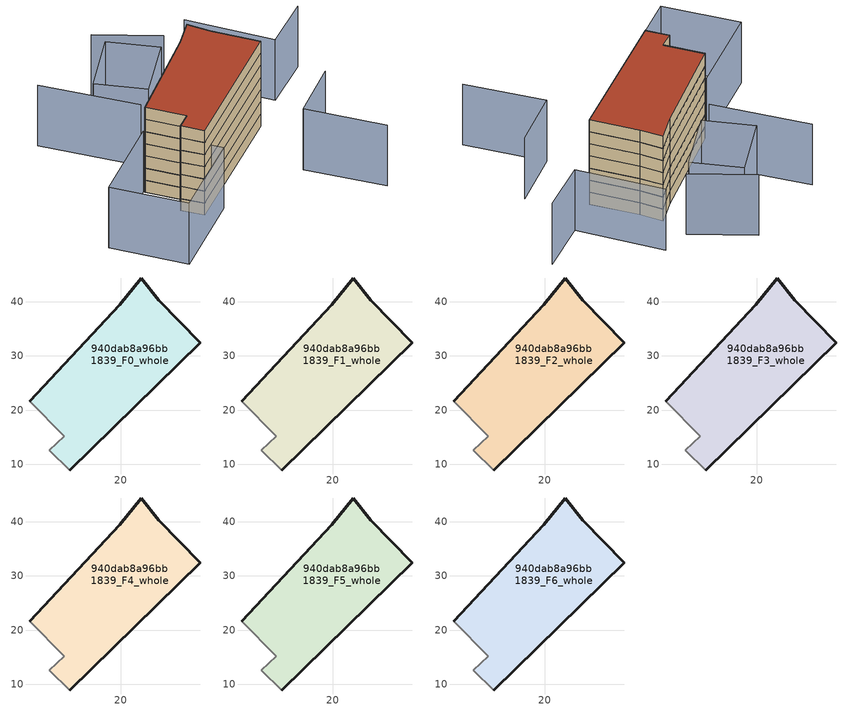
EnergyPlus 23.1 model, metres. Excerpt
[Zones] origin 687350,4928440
940dab8a96bb1839_F0_whole
 floor ground (EU_floor_Construction): 34.62,32.46 27.04,40.25 23.71,44.41 19.81,39.42 3.19,21.64 9.54,15.21 6.81,12.61 10.56,8.93 z0
 wall outside (EU_wall_Construction): 3.19,21.64 19.81,39.42 23.71,44.41 27.04,40.25 34.62,32.46 10.56,8.93 z0:3
 wall adiabatic (EU_wall_Construction): 10.56,8.93 6.81,12.61 9.54,15.21 3.19,21.64 z0:3
940dab8a96bb1839_F1_whole
 floor to 940dab8a96bb1839_F0_whole (EU_floor_Construction): 34.62,32.46 27.03,40.25 23.71,44.41 19.81,39.42 3.19,21.64 9.53,15.21 6.8,12.61 10.56,8.93 z3
 wall outside (EU_wall_Construction): 3.19,21.64 19.81,39.42 23.71,44.41 27.04,40.25 34.62,32.46 10.56,8.93 z3:6
 wall adiabatic (EU_wall_Construction): 10.56,8.93 6.81,12.61 9.54,15.21 3.19,21.64 z3:6
940dab8a96bb1839_F2_whole
 floor to 940dab8a96bb1839_F1_whole (EU_floor_Construction): 34.62,32.46 27.03,40.25 23.71,44.41 19.81,39.42 3.19,21.64 9.53,15.21 6.8,12.61 10.56,8.93 z6
 wall outside (EU_wall_Construction): 3.19,21.64 19.81,39.42 23.71,44.41 27.04,40.25 34.62,32.46 10.56,8.93 z6:9
 wall adiabatic (EU_wall_Construction): 10.56,8.93 6.81,12.61 9.54,15.21 3.19,21.64 z6:9
940dab8a96bb1839_F3_whole
 floor to 940dab8a96bb1839_F2_whole (EU_floor_Construction): 34.62,32.46 27.03,40.25 23.71,44.41 19.81,39.42 3.19,21.64 9.53,15.21 6.8,12.61 10.56,8.93 z9
 wall outside (EU_wall_Construction): 3.19,21.64 19.81,39.42 23.71,44.41 27.04,40.25 34.62,32.46 10.56,8.93 z9:12
 wall adiabatic (EU_wall_Construction): 10.56,8.93 6.81,12.61 9.54,15.21 3.19,21.64 z9:12
940dab8a96bb1839_F4_whole
 floor to 940dab8a96bb1839_F3_whole (EU_floor_Construction): 34.62,32.46 27.03,40.25 23.71,44.41 19.81,39.42 3.19,21.64 9.53,15.21 6.8,12.61 10.56,8.93 z12
 wall outside (EU_wall_Construction): 3.19,21.64 19.81,39.42 23.71,44.41 27.04,40.25 34.62,32.46 10.56,8.93 z12:15
 wall adiabatic (EU_wall_Construction): 10.56,8.93 6.81,12.61 9.54,15.21 3.19,21.64 z12:15
940dab8a96bb1839_F5_whole
 floor to 940dab8a96bb1839_F4_whole (EU_floor_Construction): 34.62,32.46 27.03,40.25 23.71,44.41 19.81,39.42 3.19,21.64 9.53,15.21 6.8,12.61 10.56,8.93 z15
 wall outside (EU_wall_Construction): 3.19,21.64 19.81,39.42 23.71,44.41 27.04,40.25 34.62,32.46 10.56,8.93 z15:18
 wall adiabatic (EU_wall_Construction): 10.56,8.93 6.81,12.61 9.54,15.21 3.19,21.64 z15:18
940dab8a96bb1839_F6_whole
 floor to 940dab8a96bb1839_F5_whole (EU_floor_Construction): 34.62,32.46 27.03,40.25 23.71,44.41 19.81,39.42 3.19,21.64 9.53,15.21 6.8,12.61 10.56,8.93 z18
 wall outside (EU_wall_Construction): 3.19,21.64 19.81,39.42 23.71,44.41 27.04,40.25 34.62,32.46 10.56,8.93 z18:21
 wall adiabatic (EU_wall_Construction): 10.56,8.93 6.81,12.61 9.54,15.21 3.19,21.64 z18:21
 roof outside (EU_roof_Construction): 27.04,40.25 34.62,32.46 10.56,8.93 6.81,12.61 9.54,15.21 3.19,21.64 19.81,39.42 23.71,44.41 z21
shading: 48.49,2.23 35.63,14.83 / 35.63,14.83 45.46,24.86 / 50.53,48.19 41.23,39.41 / 41.23,39.41 27.66,53.78 / 21.56,50.58 8.42,57.34 / -9.17,46.03 6.56,30.53 / 2.96,21.88 15.1,9.57 / 15.1,9.57 0.16,-5.17 / 0.16,-5.17 -11.98,7.15 / -11.98,7.15 2.96,21.88 / 1.16,41.51 9.94,53.84 / 9.94,53.84 19.26,47.2 / 19.26,47.2 10.48,34.87 / 10.48,34.87 1.16,41.51 z0:15
[Building]
EU S2 Campaign: North Axis=0; Terrain=City; Solar Distribution=FullExterior
[Site:Location]
Bologna: Latitude=44.5; Longitude=11.25; Time Zone=1; Elevation=37
[SizingPeriod:WeatherFileDays]
AnnualSizingPeriod: Begin Month=1; Begin Day of Month=1; End Month=12; End Day of Month=31; Day of Week for Start Day=Monday; Use Weather File Daylight Saving Period=No; Use Weather File Rain and Snow Indicators=No
[MATERIAL]
EU_InternalMass_Material: Roughness=MediumRough; Thickness=0.1; Conductivity=1; Density=1800; Specific Heat=900; Thermal Absorptance=0.9; Solar Absorptance=0.7; Visible Absorptance=0.7
[MATERIAL:NOMASS] Roughness=MediumRough; Thermal Absorptance=0.9; Solar Absorptance=0.7; Visible Absorptance=0.7
Name | Thermal Resistance
EU_wall_NoMass | 0.905828
EU_roof_NoMass | 0.37593
EU_floor_NoMass | 0.67114
[CONSTRUCTION]
EU_wall_Construction: EU_wall_NoMass
EU_roof_Construction: EU_roof_NoMass
EU_floor_Construction: EU_floor_NoMass
EU_InternalMass_Construction: EU_InternalMass_Material
[ZONE] Type=1; Multiplier=1; Ceiling Height=autocalculate; Volume=1410.42; Floor Area=autocalculate; Part of Total Floor Area=Yes
940dab8a96bb1839_F0_whole; 940dab8a96bb1839_F1_whole; 940dab8a96bb1839_F2_whole; 940dab8a96bb1839_F3_whole; 940dab8a96bb1839_F4_whole; 940dab8a96bb1839_F5_whole; 940dab8a96bb1839_F6_whole
[INTERNALMASS] Construction=EU_InternalMass_Construction; Surface Area=470.139
Name | Zone or ZoneList
940dab8a96bb1839_F0_whole_EU_InternalMass | 940dab8a96bb1839_F0_whole
940dab8a96bb1839_F1_whole_EU_InternalMass | 940dab8a96bb1839_F1_whole
940dab8a96bb1839_F2_whole_EU_InternalMass | 940dab8a96bb1839_F2_whole
940dab8a96bb1839_F3_whole_EU_InternalMass | 940dab8a96bb1839_F3_whole
940dab8a96bb1839_F4_whole_EU_InternalMass | 940dab8a96bb1839_F4_whole
940dab8a96bb1839_F5_whole_EU_InternalMass | 940dab8a96bb1839_F5_whole
940dab8a96bb1839_F6_whole_EU_InternalMass | 940dab8a96bb1839_F6_whole
[OTHEREQUIPMENT] Fuel Type=Electricity; Design Level Calculation Method=Watts/Area; Power per Zone Floor Area=1; Fraction Latent=0; Fraction Radiant=0; Fraction Lost=0; Carbon Dioxide Generation Rate=0; EndUse Subcategory=EU_Step8_InternalGains
Name | Zone or ZoneList or Space or SpaceList | Schedule
EU_Step8_InternalGain_940dab8a96bb1839_F0_whole_f000 | 940dab8a96bb1839_F0_whole | EU_Step8_GainSchedule_940dab8a96bb1839_F0_whole_f000
EU_Step8_InternalGain_940dab8a96bb1839_F1_whole_f000 | 940dab8a96bb1839_F1_whole | EU_Step8_GainSchedule_940dab8a96bb1839_F1_whole_f000
EU_Step8_InternalGain_940dab8a96bb1839_F2_whole_f000 | 940dab8a96bb1839_F2_whole | EU_Step8_GainSchedule_940dab8a96bb1839_F2_whole_f000
EU_Step8_InternalGain_940dab8a96bb1839_F3_whole_f000 | 940dab8a96bb1839_F3_whole | EU_Step8_GainSchedule_940dab8a96bb1839_F3_whole_f000
EU_Step8_InternalGain_940dab8a96bb1839_F4_whole_f000 | 940dab8a96bb1839_F4_whole | EU_Step8_GainSchedule_940dab8a96bb1839_F4_whole_f000
EU_Step8_InternalGain_940dab8a96bb1839_F5_whole_f000 | 940dab8a96bb1839_F5_whole | EU_Step8_GainSchedule_940dab8a96bb1839_F5_whole_f000
EU_Step8_InternalGain_940dab8a96bb1839_F6_whole_f000 | 940dab8a96bb1839_F6_whole | EU_Step8_GainSchedule_940dab8a96bb1839_F6_whole_f000
[ZONEVENTILATION:DESIGNFLOWRATE] Schedule=EU_AlwaysOn; Design Flow Rate Calculation Method=AirChanges/Hour; Air Changes per Hour=0.73129; Ventilation Type=Natural; Fan Pressure Rise=0; Fan Total Efficiency=1; Constant Term Coefficient=1; Temperature Term Coefficient=0; Velocity Term Coefficient=0; Velocity Squared Term Coefficient=0; Minimum Indoor Temperature=-100; Maximum Indoor Temperature=100; Delta Temperature=-100; Minimum Outdoor Temperature=-100; Maximum Outdoor Temperature=100; Maximum Wind Speed=40
Name | Zone or ZoneList or Space or SpaceList
EU_ConstantAir_940dab8a96bb1839_F0_whole | 940dab8a96bb1839_F0_whole
EU_ConstantAir_940dab8a96bb1839_F1_whole | 940dab8a96bb1839_F1_whole
EU_ConstantAir_940dab8a96bb1839_F2_whole | 940dab8a96bb1839_F2_whole
EU_ConstantAir_940dab8a96bb1839_F3_whole | 940dab8a96bb1839_F3_whole
EU_ConstantAir_940dab8a96bb1839_F4_whole | 940dab8a96bb1839_F4_whole
EU_ConstantAir_940dab8a96bb1839_F5_whole | 940dab8a96bb1839_F5_whole
EU_ConstantAir_940dab8a96bb1839_F6_whole | 940dab8a96bb1839_F6_whole
[HVACTEMPLATE:THERMOSTAT] Constant Heating Setpoint=20; Constant Cooling Setpoint=50
EU_HeatOnly_940dab8a96bb1839_F0_whole; EU_HeatOnly_940dab8a96bb1839_F1_whole; EU_HeatOnly_940dab8a96bb1839_F2_whole; EU_HeatOnly_940dab8a96bb1839_F3_whole; EU_HeatOnly_940dab8a96bb1839_F4_whole; EU_HeatOnly_940dab8a96bb1839_F5_whole; EU_HeatOnly_940dab8a96bb1839_F6_whole
[HVACTEMPLATE:ZONE:IDEALLOADSAIRSYSTEM] System Availability Schedule=EU_AlwaysOn; Maximum Heating Supply Air Temperature=50; Minimum Cooling Supply Air Temperature=13; Maximum Heating Supply Air Humidity Ratio=0.0156; Minimum Cooling Supply Air Humidity Ratio=0.0077; Heating Limit=NoLimit; Cooling Limit=NoLimit; Heating Availability Schedule=EU_AlwaysOn; Cooling Availability Schedule=EU_CoolingOff; Dehumidification Control Type=ConstantSensibleHeatRatio; Cooling Sensible Heat Ratio=0.7; Dehumidification Setpoint=60; Humidification Control Type=None; Humidification Setpoint=30; Outdoor Air Method=None; Outdoor Air Flow Rate per Person=0.00944; Outdoor Air Flow Rate per Zone Floor Area=0; Outdoor Air Flow Rate per Zone=0; Demand Controlled Ventilation Type=None; Outdoor Air Economizer Type=NoEconomizer; Heat Recovery Type=None; Sensible Heat Recovery Effectiveness=0.7; Latent Heat Recovery Effectiveness=0.65
Name | Template Thermostat
940dab8a96bb1839_F0_whole | EU_HeatOnly_940dab8a96bb1839_F0_whole
940dab8a96bb1839_F1_whole | EU_HeatOnly_940dab8a96bb1839_F1_whole
940dab8a96bb1839_F2_whole | EU_HeatOnly_940dab8a96bb1839_F2_whole
940dab8a96bb1839_F3_whole | EU_HeatOnly_940dab8a96bb1839_F3_whole
940dab8a96bb1839_F4_whole | EU_HeatOnly_940dab8a96bb1839_F4_whole
940dab8a96bb1839_F5_whole | EU_HeatOnly_940dab8a96bb1839_F5_whole
940dab8a96bb1839_F6_whole | EU_HeatOnly_940dab8a96bb1839_F6_whole
[SIZING:ZONE] Zone Cooling Design Supply Air Temperature Input Method=SupplyAirTemperature; Zone Cooling Design Supply Air Temperature=13; Zone Heating Design Supply Air Temperature Input Method=SupplyAirTemperature; Zone Heating Design Supply Air Temperature=50; Zone Cooling Design Supply Air Humidity Ratio=0.008; Zone Heating Design Supply Air Humidity Ratio=0.008; Cooling Design Air Flow Method=DesignDay; Cooling Design Air Flow Rate=0; Cooling Minimum Air Flow per Zone Floor Area=0.000762; Cooling Minimum Air Flow=0; Cooling Minimum Air Flow Fraction=0.2; Heating Design Air Flow Method=DesignDay; Heating Design Air Flow Rate=0; Heating Maximum Air Flow per Zone Floor Area=0.002032; Heating Maximum Air Flow=0.141576; Heating Maximum Air Flow Fraction=0.3; Account for Dedicated Outdoor Air System=No; Dedicated Outdoor Air System Control Strategy=NeutralSupplyAir; Dedicated Outdoor Air Low Setpoint Temperature for Design=autosize; Dedicated Outdoor Air High Setpoint Temperature for Design=autosize; Zone Load Sizing Method=Sensible Load Only No Latent Load; Zone Latent Cooling Design Supply Air Humidity Ratio Input Method=HumidityRatioDifference; Zone Cooling Design Supply Air Humidity Ratio Difference=0.005; Zone Latent Heating Design Supply Air Humidity Ratio Input Method=HumidityRatioDifference; Zone Humidification Design Supply Air Humidity Ratio Difference=0.005
940dab8a96bb1839_F0_whole; 940dab8a96bb1839_F1_whole; 940dab8a96bb1839_F2_whole; 940dab8a96bb1839_F3_whole; 940dab8a96bb1839_F4_whole; 940dab8a96bb1839_F5_whole; 940dab8a96bb1839_F6_whole
[SCHEDULE:CONSTANT]
Name | Hourly Value
EU_AlwaysOn | 1
EU_CoolingOff | 0
[SCHEDULE:FILE] Column Number=1; Rows to Skip at Top=0; Number of Hours of Data=8760; Column Separator=Comma; Interpolate to Timestep=No; Minutes per Item=60; Adjust Schedule for Daylight Savings=Yes
Name | File
EU_Step8_GainSchedule_940dab8a96bb1839_F0_whole_f000 | ../../schedules/940dab8a96bb1839/940dab8a96bb1839_F0_whole_f000_gain.csv
EU_Step8_GainSchedule_940dab8a96bb1839_F1_whole_f000 | ../../schedules/940dab8a96bb1839/940dab8a96bb1839_F1_whole_f000_gain.csv
EU_Step8_GainSchedule_940dab8a96bb1839_F2_whole_f000 | ../../schedules/940dab8a96bb1839/940dab8a96bb1839_F2_whole_f000_gain.csv
EU_Step8_GainSchedule_940dab8a96bb1839_F3_whole_f000 | ../../schedules/940dab8a96bb1839/940dab8a96bb1839_F3_whole_f000_gain.csv
EU_Step8_GainSchedule_940dab8a96bb1839_F4_whole_f000 | ../../schedules/940dab8a96bb1839/940dab8a96bb1839_F4_whole_f000_gain.csv
EU_Step8_GainSchedule_940dab8a96bb1839_F5_whole_f000 | ../../schedules/940dab8a96bb1839/940dab8a96bb1839_F5_whole_f000_gain.csv
EU_Step8_GainSchedule_940dab8a96bb1839_F6_whole_f000 | ../../schedules/940dab8a96bb1839/940dab8a96bb1839_F6_whole_f000_gain.csv
